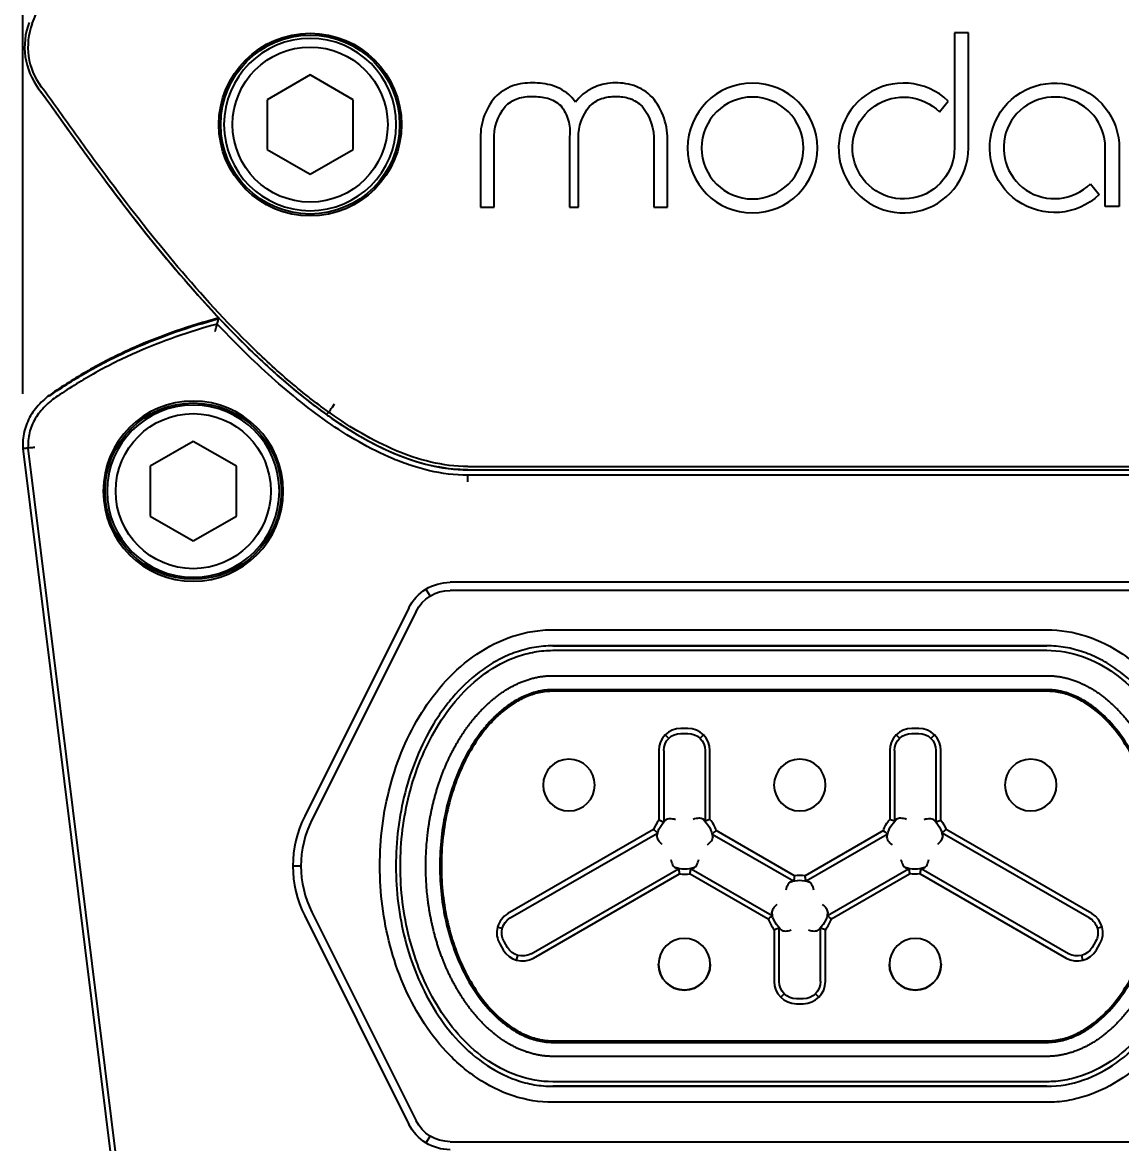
# Model space of a CAD drawing. Header units: inches. Extents: x -1 to 22.2, y 2.7 to 16.5.
# Drawn here: x -0.972 to 0.283, y 8.795 to 10.076 of the extents above; entities that cross this region are included whole.
import ezdxf

# ---------------------------------------------------------------- set-up
doc = ezdxf.new("R2010")
doc.units = ezdxf.units.IN
doc.header["$MEASUREMENT"] = 0
doc.layers.get('Defpoints').update_dxf_attribs({"color": 1})
doc.layers.add('Graze 2.0', color=7, linetype='Continuous')
doc.styles.get("Standard").update_dxf_attribs({"font": 'Arial.ttf'})
doc.dimstyles.new('.1 DIM', dxfattribs={"dimscale": 0, "dimtxt": 0.15, "dimasz": 0.1, "dimexe": 0.18, "dimexo": 0.0625, "dimgap": 0.09, "dimtad": 0, "dimtih": 1, "dimtoh": 1, "dimdec": 5, "dimzin": 0, "dimdsep": 46, "dimlunit": 4, "dimtxsty": 'Standard', "dimcen": 0.09, "dimadec": 0, "dimazin": 0, "dimtfac": 1, "dimtdec": 5, "dimtofl": 0, "dimtmove": 0, "dimatfit": 3, "dimfxl": 1, "dimtolj": 1, "dimtzin": 0, "dimarcsym": 0})

# ---------------------------------------------------------------- blocks, each defined once
blk = doc.blocks.new('*D24')
at = {"layer": 'Defpoints', "color": 0, "lineweight": -2, "transparency": 16777216}
for p, q in [((-0.0216, 10.2998), (1.6402, 10.2998)), ((1.4602, 10.1998), (1.4602, 9.6347)), ((1.4602, 8.1699), (1.4602, 8.735)), ((-0.0216, 8.0699), (1.6402, 8.0699))]:
    blk.add_line(p, q, dxfattribs=at)
at = {"layer": 'Defpoints', "color": 0, "transparency": 16777216}
for p in [(-0.0841, 10.2998), (1.4602, 10.2998), (-0.0841, 8.0699)]:
    blk.add_point(p, dxfattribs=at)
for points in [[(1.4436, 10.1998), (1.4769, 10.1998), (1.4602, 10.2998)], [(1.4436, 8.1699), (1.4769, 8.1699), (1.4602, 8.0699)]]:
    blk.add_solid(points, dxfattribs=at)
at = {"layer": 'Defpoints', "color": 0, "transparency": 16777216, "char_height": 0.15, "attachment_point": 5}
for s, insert in [('\\A1;2{\\H1x;\\S7/32;}"', (1.4602, 9.4492)), ('\\A1;[56.64 mm]', (1.4602, 8.9994))]:
    blk.add_mtext(s, dxfattribs=dict(at, insert=insert))
blk = doc.blocks.new('*D28')
at = {"layer": 'Defpoints', "color": 0, "lineweight": -2, "transparency": 16777216}
for p, q in [((-0.9717, 9.651), (-0.9717, 11.0133)), ((0.8034, 9.651), (0.8034, 11.0133)), ((-0.8717, 10.8333), (-0.6837, 10.8333)), ((0.7034, 10.8333), (0.5154, 10.8333))]:
    blk.add_line(p, q, dxfattribs=at)
at = {"layer": 'Defpoints', "color": 0, "transparency": 16777216}
for p in [(-0.9717, 10.8333), (-0.9717, 9.5885), (0.8034, 9.5885)]:
    blk.add_point(p, dxfattribs=at)
for points in [[(-0.8717, 10.8499), (-0.8717, 10.8166), (-0.9717, 10.8333)], [(0.7034, 10.8499), (0.7034, 10.8166), (0.8034, 10.8333)]]:
    blk.add_solid(points, dxfattribs=at)
at = {"layer": 'Defpoints', "color": 0, "transparency": 16777216, "char_height": 0.15, "attachment_point": 5}
for s, insert in [('\\A1;1{\\H1x;\\S25/32;}"', (-0.0841, 11.0997)), ('\\A1;[45.09 mm]', (-0.0841, 10.6478))]:
    blk.add_mtext(s, dxfattribs=dict(at, insert=insert))

msp = doc.modelspace()

# ---------------------------------------------------------------- linework, layer by layer
at = {"layer": 'Graze 2.0'}
for p, q in [((0.092535, 10.063462), (0.092535, 9.932053)), ((0.108436, 10.063462), (0.092535, 10.063462)), ((0.108436, 9.932053), (0.108436, 10.063462)), ((-0.643526, 10.015654), (-0.692738, 9.987241)), ((-0.594313, 9.987241), (-0.643526, 10.015654)), ((-0.692738, 9.987241), (-0.692738, 9.930415)), ((-0.594313, 9.930415), (-0.594313, 9.987241)), ((0.075369, 9.973334), (0.085451, 9.985709)), ((-0.347258, 9.945261), (-0.347258, 9.86434)), ((-0.337008, 9.86434), (-0.337008, 9.943689)), ((-0.692738, 9.930415), (-0.643526, 9.902003)), ((-0.643526, 9.902003), (-0.594313, 9.930415)), ((-0.448845, 9.940383), (-0.448845, 9.86434)), ((-0.433289, 9.86434), (-0.433289, 9.940764)), ((-0.251023, 9.939066), (-0.251023, 9.86434)), ((-0.235472, 9.86434), (-0.235472, 9.938516)), ((0.264808, 9.865288), (0.264808, 9.932242)), ((0.280676, 9.930924), (0.280676, 9.865288)), ((0.247723, 9.891106), (0.257788, 9.878742)), ((-0.448845, 9.86434), (-0.433289, 9.86434)), ((-0.347258, 9.86434), (-0.337008, 9.86434)), ((-0.251023, 9.86434), (-0.235472, 9.86434)), ((0.280676, 9.865288), (0.264808, 9.865288)), ((-0.777054, 9.596789), (-0.826266, 9.568376)), ((-0.727841, 9.568376), (-0.777054, 9.596789)), ((-0.97172, 9.588547), (-0.819016, 8.35981)), ((-0.813089, 8.360647), (-0.965761, 9.589128)), ((-0.81289, 8.360675), (-0.965561, 9.589148)), ((-0.826266, 9.568376), (-0.826266, 9.51155)), ((-0.727841, 9.51155), (-0.727841, 9.568376)), ((-0.463462, 9.568127), (0.295181, 9.568127)), ((-0.463462, 9.564347), (0.295181, 9.564347)), ((-0.463462, 9.564347), (0.295181, 9.564347)), ((-0.463462, 9.550491), (-0.463462, 9.558362)), ((0.295181, 9.558161), (-0.463462, 9.558161)), ((-0.826266, 9.51155), (-0.777054, 9.483137)), ((-0.777054, 9.483137), (-0.727841, 9.51155)), ((0.31541, 9.435786), (-0.483691, 9.435786)), ((-0.506565, 9.420281), (-0.5113, 9.427942)), ((0.31541, 9.426577), (-0.483691, 9.426577)), ((-0.530663, 9.406756), (-0.649763, 9.168555)), ((-0.522426, 9.402637), (-0.641526, 9.164437)), ((-0.366196, 9.38159), (0.197915, 9.38159)), ((-0.366197, 9.36327), (0.197915, 9.36327)), ((0.197915, 9.363158), (-0.366196, 9.363158)), ((-0.366196, 9.358087), (0.197915, 9.358087)), ((-0.366196, 9.329136), (0.197915, 9.329136)), ((0.197915, 9.313113), (-0.366196, 9.313113)), ((0.197915, 9.311326), (-0.366196, 9.311326)), ((-0.212093, 9.26887), (-0.219967, 9.26887)), ((-0.219967, 9.263235), (-0.212093, 9.263235)), ((0.051686, 9.26887), (0.043812, 9.26887)), ((0.043812, 9.263235), (0.051686, 9.263235)), ((-0.237871, 9.261454), (-0.234054, 9.257636)), ((-0.198007, 9.257636), (-0.194189, 9.261454)), ((0.029726, 9.257636), (0.025908, 9.261454)), ((0.065773, 9.257636), (0.069591, 9.261454)), ((-0.245287, 9.24355), (-0.245287, 9.163859)), ((-0.239652, 9.24355), (-0.239652, 9.162099)), ((-0.192408, 9.24355), (-0.192408, 9.163004)), ((-0.186773, 9.164894), (-0.186773, 9.24355)), ((0.018492, 9.24355), (0.018492, 9.164894)), ((0.024127, 9.24355), (0.024127, 9.163004)), ((0.071372, 9.24355), (0.071372, 9.162099)), ((0.077007, 9.163859), (0.077007, 9.24355)), ((-0.251203, 9.153323), (-0.41766, 9.057219)), ((-0.414843, 9.052339), (-0.246784, 9.149367)), ((-0.184105, 9.148199), (-0.091428, 9.094692)), ((-0.090172, 9.100474), (-0.179576, 9.152091)), ((0.011296, 9.152091), (-0.078109, 9.100474)), ((-0.076853, 9.094692), (0.015824, 9.148199)), ((0.246562, 9.052339), (0.078504, 9.149367)), ((0.24938, 9.057219), (0.082922, 9.153323)), ((-0.654198, 9.111616), (-0.663204, 9.111616)), ((-0.391221, 9.011424), (-0.222891, 9.108609)), ((-0.208316, 9.108609), (-0.115639, 9.055102)), ((-0.052642, 9.055102), (0.040035, 9.108609)), ((0.22294, 9.011424), (0.054611, 9.108609)), ((-0.388403, 9.006544), (-0.221635, 9.102828)), ((-0.209572, 9.102828), (-0.120168, 9.05121)), ((-0.048113, 9.05121), (0.041291, 9.102828)), ((0.053355, 9.102828), (0.220122, 9.006544)), ((-0.641526, 9.058796), (-0.522426, 8.820595)), ((-0.649763, 9.054678), (-0.530663, 8.816477)), ((-0.429457, 9.041845), (-0.424243, 9.040447)), ((-0.113397, 9.038915), (-0.113397, 8.979683)), ((-0.107762, 8.979683), (-0.107762, 9.040741)), ((-0.060518, 8.979683), (-0.060518, 9.040741)), ((-0.054883, 8.979683), (-0.054883, 9.038915)), ((0.261177, 9.041845), (0.255962, 9.040447)), ((-0.426928, 9.022631), (-0.422991, 9.015812)), ((-0.418111, 9.01863), (-0.422048, 9.025449)), ((0.253767, 9.025449), (0.24983, 9.01863)), ((0.25471, 9.015812), (0.258647, 9.022631)), ((-0.407616, 9.004015), (-0.406219, 9.00923)), ((0.239336, 9.004015), (0.237939, 9.00923)), ((-0.102164, 8.965596), (-0.105981, 8.961779)), ((-0.080203, 8.959998), (-0.088077, 8.959998)), ((-0.062299, 8.961779), (-0.066117, 8.965596)), ((-0.088077, 8.954363), (-0.080203, 8.954363)), ((-0.366196, 8.911906), (0.197915, 8.911906)), ((-0.366196, 8.91012), (0.197915, 8.91012)), ((0.197915, 8.894097), (-0.366196, 8.894097)), ((0.197915, 8.865146), (-0.366196, 8.865146)), ((-0.366196, 8.860075), (0.197915, 8.860075)), ((0.197915, 8.859963), (-0.366195, 8.859963)), ((0.197916, 8.841643), (-0.366197, 8.841643)), ((-0.506565, 8.802951), (-0.5113, 8.79529)), ((-0.483691, 8.796656), (0.31541, 8.796656))]:
    msp.add_line(p, q, dxfattribs=at)
for centre, radius in [((-0.643526, 9.958828), 0.104331), ((-0.643526, 9.958828), 0.1022), ((-0.643526, 9.958828), 0.088583), ((-0.777054, 9.539963), 0.100737), ((-0.777054, 9.539963), 0.088583)]:
    msp.add_circle(centre, radius, dxfattribs=at)
at = {"layer": 'Graze 2.0', "extrusion": (0, 0, -1)}
for centre, radius in [((0.643526, 9.958828), 0.098425), ((0.13821, 9.932051), 0.074121), ((0.13821, 9.932051), 0.05822), ((0.777054, 9.539963), 0.102867), ((0.777054, 9.539963), 0.098425), ((0.34792, 9.204136), 0.029511), ((0.08414, 9.204136), 0.029511), ((-0.179639, 9.204136), 0.029511), ((0.21603, 8.999412), 0.029511), ((-0.047749, 8.999412), 0.029511)]:
    msp.add_circle(centre, radius, dxfattribs=at)
at = {"layer": 'Graze 2.0'}
for centre, radius, start, end in [((-0.890946, 10.047421), 0.07874, 159.079656, 217.187796), ((-0.890946, 10.047421), 0.07874, 159.079656, 217.187796), ((-0.890946, 10.047421), 0.074961, 159.079656, 217.187796), ((0.034316, 9.932053), 0.07412, 46.378915, 0.000036), ((-0.378865, 9.944555), 0.070103, 139.548205, 183.411243), ((-0.378261, 9.960459), 0.044617, 32.311824, 43.890986), ((-0.308835, 9.942531), 0.073472, 356.867796, 40.400317), ((0.206746, 9.932242), 0.058062, 0, 314.889184), ((-0.219967, 9.24355), 0.02532, 90, 180), ((-0.212093, 9.24355), 0.02532, 0, 90), ((0.043812, 9.24355), 0.02532, 90, 180), ((0.051686, 9.24355), 0.02532, 0, 90), ((-0.535885, 9.111616), 0.127319, 153.434949, 206.565051), ((-0.535885, 9.111616), 0.11811, 153.434949, 206.565051), ((-0.215604, 9.140264), 0.037919, 141.51936, 159.854467), ((-0.215604, 9.140264), 0.037919, 18.174354, 40.507464), ((-0.215604, 9.140264), 0.037919, 260.847223, 279.152777), ((-0.08414, 9.063037), 0.037919, 80.847223, 99.152777), ((-0.405, 9.035291), 0.02532, 120, 210), ((0.236719, 9.035291), 0.02532, 330, 60), ((-0.08414, 9.063037), 0.037919, 198.174354, 219.504925), ((-0.08414, 9.063037), 0.037919, 320.495075, 341.825646), ((-0.401063, 9.028472), 0.02532, 210, 300), ((0.232782, 9.028472), 0.02532, 240, 330), ((-0.088077, 8.979683), 0.02532, 180, 270), ((-0.080203, 8.979683), 0.02532, 270, 0)]:
    msp.add_arc(centre, radius, start, end, dxfattribs=at)
at = {"layer": 'Graze 2.0', "extrusion": (0, 0, -1)}
for centre, radius, start, end in [((-0.206746, 9.932242), 0.073942, 226.346442, 181.021275), ((-0.034316, 9.932053), 0.058219, 180, 134.840768), ((0.378026, 9.944353), 0.05538, 356.283525, 39.474674), ((0.281866, 9.944485), 0.055147, 359.172828, 39.685672), ((0.309698, 9.942338), 0.058767, 140.566498, 183.191887), ((0.483691, 9.38327), 0.052516, 26.565051, 90), ((0.483691, 9.38327), 0.043307, 26.565051, 90), ((0.219967, 9.24355), 0.019685, 0, 90), ((0.212093, 9.24355), 0.019685, 90, 180), ((-0.043812, 9.24355), 0.019685, 0, 90), ((-0.051686, 9.24355), 0.019685, 90, 180), ((0.215604, 9.140264), 0.032284, 9.196001, 49.476322), ((0.215604, 9.140264), 0.032284, 128.559625, 172.733429), ((-0.047323, 9.140264), 0.032284, 7.266418, 51.44183), ((-0.047323, 9.140264), 0.032284, 130.525217, 170.805235), ((0.215604, 9.140264), 0.032284, 249.876572, 290.125418), ((-0.047323, 9.140264), 0.032284, 249.876572, 290.125418), ((0.08414, 9.063037), 0.032284, 69.876572, 110.125418), ((0.08414, 9.063037), 0.032284, 309.535451, 352.735475), ((0.08414, 9.063037), 0.032284, 187.266363, 230.465668), ((0.405, 9.035291), 0.019685, 330, 60), ((-0.236719, 9.035291), 0.019685, 120, 210), ((0.401063, 9.028472), 0.019685, 240, 330), ((-0.232782, 9.028472), 0.019685, 210, 300), ((0.088077, 8.979683), 0.019685, 270, 0), ((0.080203, 8.979683), 0.019685, 180, 270), ((0.483691, 8.839963), 0.052516, 270, 333.434949), ((0.483691, 8.839963), 0.043307, 270, 333.434949)]:
    msp.add_arc(centre, radius, start, end, dxfattribs=at)
at = {"layer": 'Graze 2.0', "extrusion": (-6.12303e-17, 6.12303e-17, -1)}
for centre, radius, start, end in [((-0.047323, 9.140264), 0.037919, 18.174354, 40.507464), ((-0.047323, 9.140264), 0.037919, 141.51936, 159.854467), ((-0.047323, 9.140264), 0.037919, 260.847223, 279.152777), ((0.21603, 8.999412), 0.029511, 270, 359.999997), ((0.21603, 8.999412), 0.029511, 180.000003, 270), ((-0.047749, 8.999412), 0.029511, 270, 359.999997), ((-0.047749, 8.999412), 0.029511, 180.000003, 270)]:
    msp.add_arc(centre, radius, start, end, dxfattribs=at)
at = {"layer": 'Graze 2.0'}
for points, degree, knots in [([(-0.960965, 10.074187), (-0.950148, 10.102486), (-0.937409, 10.130051), (-0.909395, 10.183892), (-0.894124, 10.210151), (-0.877834, 10.235781)], 3, [0, 0, 0, 0, 0.5, 0.5, 1, 1, 1, 1]), ([(-0.346108, 9.991392), (-0.351313, 9.996464), (-0.359152, 10.001052), (-0.374195, 10.005591), (-0.38172, 10.006438), (-0.396982, 10.006534), (-0.404859, 10.005534), (-0.419808, 10.000261), (-0.426992, 9.995332), (-0.432211, 9.990038)], 3, [0, 0, 0, 0, 0.25, 0.25, 0.5, 0.5, 0.75, 0.75, 1, 1, 1, 1]), ([(-0.252883, 9.99015), (-0.258142, 9.99563), (-0.265984, 10.000765), (-0.281726, 10.005952), (-0.289887, 10.006762), (-0.313994, 10.005603), (-0.331055, 9.997893), (-0.340553, 9.984308)], 3, [0, 0, 0, 0, 0.25, 0.25, 0.5, 0.5, 1, 1, 1, 1]), ([(-0.953675, 9.999828), (-0.947352, 9.991494), (-0.941288, 9.982968), (-0.929114, 9.965951), (-0.923045, 9.957429), (-0.904759, 9.931921), (-0.892472, 9.914988), (-0.855026, 9.86463), (-0.829285, 9.831593), (-0.775546, 9.767547), (-0.747587, 9.736511), (-0.702956, 9.692393), (-0.687613, 9.678094), (-0.663874, 9.65767), (-0.655833, 9.651027), (-0.643544, 9.641354), (-0.63941, 9.638179), (-0.631672, 9.632395), (-0.62807, 9.629786), (-0.624459, 9.627186)], 3, [0, 0, 0, 0, 0.06278875, 0.06278875, 0.12557751, 0.12557751, 0.25115501, 0.25115501, 0.50231002, 0.50231002, 0.75346503, 0.75346503, 0.87904254, 0.87904254, 0.94183129, 0.94183129, 0.97322567, 0.97322567, 1, 1, 1, 1]), ([(-0.622296, 9.630286), (-0.625889, 9.632873), (-0.629445, 9.635449), (-0.637121, 9.641186), (-0.64123, 9.644343), (-0.653449, 9.65396), (-0.661448, 9.660568), (-0.685071, 9.680894), (-0.700352, 9.695133), (-0.744823, 9.739094), (-0.77271, 9.770047), (-0.82633, 9.833952), (-0.852027, 9.86693), (-0.889422, 9.91722), (-0.901695, 9.934134), (-0.919969, 9.959626), (-0.926037, 9.968144), (-0.938218, 9.985172), (-0.944285, 9.993706), (-0.950664, 10.002113)], 3, [0, 0, 0, 0, 0.02667398, 0.02667398, 0.0580716, 0.0580716, 0.12086682, 0.12086682, 0.24645728, 0.24645728, 0.49763818, 0.49763818, 0.74881909, 0.74881909, 0.87440955, 0.87440955, 0.93720477, 0.93720477, 1, 1, 1, 1]), ([(-0.420774, 9.97956), (-0.418703, 9.981594), (-0.416477, 9.983409), (-0.411631, 9.986483), (-0.40897, 9.987736), (-0.400785, 9.990448), (-0.394944, 9.991079), (-0.386367, 9.991), (-0.383515, 9.990811), (-0.377824, 9.990161), (-0.374952, 9.989668), (-0.366664, 9.987306), (-0.361629, 9.984289), (-0.357295, 9.980428)], 3, [0, 0, 0, 0, 0.125, 0.125, 0.25, 0.25, 0.5, 0.5, 0.625, 0.625, 0.75, 0.75, 1, 1, 1, 1]), ([(-0.357295, 9.980428), (-0.353304, 9.975542), (-0.350339, 9.969875), (-0.346986, 9.957882), (-0.346519, 9.951519), (-0.347258, 9.945261)], 3, [0, 0, 0, 0, 0.5, 0.5, 1, 1, 1, 1]), ([(-0.324305, 9.9797), (-0.322327, 9.981635), (-0.320212, 9.983379), (-0.315625, 9.986368), (-0.313113, 9.987613), (-0.305352, 9.990333), (-0.29979, 9.991009), (-0.288876, 9.991045), (-0.283337, 9.990278), (-0.272977, 9.986661), (-0.268217, 9.98362), (-0.264309, 9.979665)], 3, [0, 0, 0, 0, 0.125, 0.125, 0.25, 0.25, 0.5, 0.5, 0.75, 0.75, 1, 1, 1, 1]), ([(-0.74781, 9.737876), (-0.78105, 9.728816), (-0.813743, 9.717738), (-0.861023, 9.696824), (-0.876441, 9.689163), (-0.90655, 9.672388), (-0.921156, 9.663273), (-0.935491, 9.653714)], 3, [0, 0, 0, 0, 0.5, 0.5, 0.75, 0.75, 1, 1, 1, 1]), ([(-0.935054, 9.653059), (-0.920759, 9.662591), (-0.906193, 9.671683), (-0.876169, 9.688416), (-0.860795, 9.696059), (-0.813653, 9.716926), (-0.781199, 9.727959), (-0.748056, 9.736992)], 3, [0, 0, 0, 0, 0.25, 0.25, 0.5, 0.5, 1, 1, 1, 1]), ([(-0.749689, 9.731152), (-0.749474, 9.731924), (-0.749259, 9.732696), (-0.748839, 9.734203), (-0.748634, 9.734938), (-0.748222, 9.736407), (-0.748016, 9.737141), (-0.74781, 9.737876)], 3, [0, 0, 0, 0, 0.34423901, 0.34423901, 0.67211951, 0.67211951, 1, 1, 1, 1]), ([(-0.749752, 9.730927), (-0.78152, 9.722117), (-0.812701, 9.711435), (-0.858354, 9.691241), (-0.8736, 9.683665), (-0.903369, 9.667079), (-0.917822, 9.658061), (-0.932059, 9.648568)], 3, [0, 0, 0, 0, 0.49081826, 0.49081826, 0.74540913, 0.74540913, 1, 1, 1, 1]), ([(-0.752128, 9.722294), (-0.751551, 9.724407), (-0.750959, 9.726562), (-0.750032, 9.729916), (-0.749707, 9.731087), (-0.749689, 9.731152)], 3, [0, 0, 0, 0, 0.5, 0.5, 1, 1, 1, 1]), ([(-0.463462, 9.558161), (-0.478427, 9.558161), (-0.492984, 9.560066), (-0.514301, 9.564981), (-0.521328, 9.566966), (-0.535234, 9.571538), (-0.542128, 9.574134), (-0.562295, 9.58256), (-0.575191, 9.589053), (-0.600176, 9.603323), (-0.612267, 9.611093), (-0.635851, 9.627578), (-0.647368, 9.63631), (-0.669718, 9.654385), (-0.680579, 9.663741), (-0.701815, 9.682949), (-0.712191, 9.692802), (-0.731658, 9.712055), (-0.740769, 9.721451), (-0.749751, 9.730927)], 3, [0, 0, 0, 0, 0.12637049, 0.12637049, 0.18955574, 0.18955574, 0.25274099, 0.25274099, 0.37911148, 0.37911148, 0.50548197, 0.50548197, 0.63185247, 0.63185247, 0.75822296, 0.75822296, 0.88459345, 0.88459345, 1, 1, 1, 1]), ([(-0.935491, 9.653714), (-0.940951, 9.650073), (-0.946055, 9.646036), (-0.955298, 9.63689), (-0.959474, 9.631709), (-0.964459, 9.623319), (-0.965922, 9.620411), (-0.968399, 9.614346), (-0.969408, 9.611188), (-0.971667, 9.60168), (-0.972196, 9.595171), (-0.97172, 9.588547)], 3, [0, 0, 0, 0, 0.25, 0.25, 0.5, 0.5, 0.625, 0.625, 0.75, 0.75, 1, 1, 1, 1]), ([(-0.932059, 9.648568), (-0.937242, 9.645112), (-0.942031, 9.641316), (-0.95062, 9.632816), (-0.954452, 9.628052), (-0.958993, 9.620408), (-0.960318, 9.617772), (-0.96255, 9.612307), (-0.963462, 9.609455), (-0.965492, 9.600907), (-0.965974, 9.595103), (-0.965561, 9.589148)], 3, [0, 0, 0, 0, 0.25054522, 0.25054522, 0.50109044, 0.50109044, 0.62636305, 0.62636305, 0.75163566, 0.75163566, 1, 1, 1, 1]), ([(-0.622413, 9.630121), (-0.622382, 9.630165), (-0.621626, 9.631225), (-0.6191, 9.634768), (-0.617328, 9.637255), (-0.615558, 9.639737)], 3, [0, 0, 0, 0, 0.5, 0.5, 1, 1, 1, 1]), ([(-0.624489, 9.627208), (-0.624201, 9.627611), (-0.623913, 9.628015), (-0.623404, 9.62873), (-0.623182, 9.629041), (-0.622778, 9.629609), (-0.622596, 9.629865), (-0.622413, 9.630121)], 3, [0, 0, 0, 0, 0.41591971, 0.41591971, 0.73627407, 0.73627407, 1, 1, 1, 1]), ([(-0.624459, 9.627186), (-0.623832, 9.626744), (-0.623205, 9.626301), (-0.610765, 9.617521), (-0.598646, 9.609661), (-0.573588, 9.595215), (-0.56072, 9.588665), (-0.534082, 9.577426), (-0.520399, 9.572776), (-0.492298, 9.566223), (-0.477831, 9.564347), (-0.463462, 9.564347)], 3, [0, 0, 0, 0, 0.01310113, 0.01310113, 0.25982585, 0.25982585, 0.50655056, 0.50655056, 0.75327528, 0.75327528, 1, 1, 1, 1]), ([(-0.463462, 9.568127), (-0.477506, 9.568127), (-0.491683, 9.569961), (-0.519297, 9.5764), (-0.53278, 9.580979), (-0.559082, 9.592077), (-0.571816, 9.598556), (-0.596643, 9.612869), (-0.608668, 9.620667), (-0.621031, 9.629393), (-0.621663, 9.629839), (-0.622296, 9.630286)], 3, [0, 0, 0, 0, 0.24667467, 0.24667467, 0.49334934, 0.49334934, 0.740024, 0.740024, 0.98669867, 0.98669867, 1, 1, 1, 1]), ([(-0.965761, 9.589128), (-0.966665, 9.589041), (-0.967569, 9.588953), (-0.969555, 9.588759), (-0.970637, 9.588654), (-0.97172, 9.588547)], 3, [0, 0, 0, 0, 0.45508907, 0.45508907, 1, 1, 1, 1]), ([(-0.957922, 9.58988), (-0.959931, 9.589689), (-0.961952, 9.589495), (-0.964836, 9.589218), (-0.965707, 9.589133), (-0.965761, 9.589128)], 3, [0, 0, 0, 0, 0.5, 0.5, 1, 1, 1, 1]), ([(-0.366197, 8.841643), (-0.381784, 8.841636), (-0.396937, 8.844175), (-0.426459, 8.85387), (-0.440254, 8.860861), (-0.459515, 8.873874), (-0.465672, 8.878622), (-0.477287, 8.888685), (-0.482783, 8.894023), (-0.498446, 8.910849), (-0.507864, 8.923282), (-0.524237, 8.949305), (-0.531249, 8.962885), (-0.543231, 8.991036), (-0.548223, 9.005708), (-0.55612, 9.035474), (-0.559057, 9.050514), (-0.562948, 9.080901), (-0.563903, 9.096308), (-0.563878, 9.142567), (-0.560069, 9.172836), (-0.54828, 9.217328), (-0.543279, 9.232066), (-0.53128, 9.26029), (-0.524266, 9.273882), (-0.507912, 9.299873), (-0.498488, 9.312336), (-0.477572, 9.334808), (-0.465974, 9.344988), (-0.440271, 9.362368), (-0.426568, 9.369306), (-0.404497, 9.376586), (-0.396918, 9.378468), (-0.38169, 9.38096), (-0.373988, 9.381589), (-0.366196, 9.38159)], 3, [0, 0, 0, 0, 0.0625, 0.0625, 0.125, 0.125, 0.15625, 0.15625, 0.1875, 0.1875, 0.25, 0.25, 0.3125, 0.3125, 0.375, 0.375, 0.4375, 0.4375, 0.5, 0.5, 0.625, 0.625, 0.6875, 0.6875, 0.75, 0.75, 0.8125, 0.8125, 0.875, 0.875, 0.9375, 0.9375, 0.96875, 0.96875, 1, 1, 1, 1]), ([(0.197915, 9.38159), (0.213496, 9.381588), (0.228651, 9.379063), (0.258172, 9.369362), (0.271963, 9.362382), (0.291223, 9.349366), (0.297374, 9.344614), (0.308988, 9.334554), (0.314489, 9.329221), (0.330156, 9.312397), (0.339571, 9.29996), (0.355953, 9.273943), (0.362963, 9.260362), (0.374945, 9.232207), (0.379938, 9.217533), (0.38784, 9.187766), (0.390751, 9.172721), (0.394641, 9.14233), (0.395615, 9.12692), (0.395612, 9.080668), (0.391786, 9.050407), (0.380006, 9.005919), (0.375005, 8.991181), (0.363007, 8.962959), (0.355991, 8.949369), (0.339649, 8.923376), (0.330221, 8.910915), (0.309309, 8.888439), (0.297717, 8.878259), (0.272007, 8.860877), (0.258306, 8.853931), (0.236234, 8.846654), (0.228649, 8.844781), (0.213415, 8.842284), (0.205712, 8.841639), (0.197916, 8.841643)], 3, [0, 0, 0, 0, 0.0625, 0.0625, 0.125, 0.125, 0.15625, 0.15625, 0.1875, 0.1875, 0.25, 0.25, 0.3125, 0.3125, 0.375, 0.375, 0.4375, 0.4375, 0.5, 0.5, 0.625, 0.625, 0.6875, 0.6875, 0.75, 0.75, 0.8125, 0.8125, 0.875, 0.875, 0.9375, 0.9375, 0.96875, 0.96875, 1, 1, 1, 1]), ([(-0.366197, 9.36327), (-0.373385, 9.36327), (-0.380485, 9.362652), (-0.394516, 9.36022), (-0.401498, 9.358388), (-0.414978, 9.353697), (-0.421485, 9.350844), (-0.434084, 9.344229), (-0.440212, 9.340437), (-0.457641, 9.328061), (-0.46806, 9.318503), (-0.482256, 9.302605), (-0.486763, 9.297013), (-0.49517, 9.285544), (-0.499088, 9.279651), (-0.510069, 9.261551), (-0.516368, 9.248922), (-0.52716, 9.222671), (-0.531619, 9.209072), (-0.538631, 9.181752), (-0.541226, 9.167929), (-0.544699, 9.139974), (-0.545577, 9.125787), (-0.54557, 9.083124), (-0.542153, 9.055194), (-0.531605, 9.014112), (-0.527128, 9.000481), (-0.516365, 8.974307), (-0.510072, 8.961683), (-0.495396, 8.9375), (-0.486924, 8.92585), (-0.468045, 8.904718), (-0.457613, 8.895136), (-0.434217, 8.878555), (-0.421716, 8.871879), (-0.401483, 8.864841), (-0.394506, 8.863016), (-0.380485, 8.860587), (-0.373387, 8.859963), (-0.366196, 8.859963)], 3, [0, 0, 0, 0, 0.03124895, 0.03124895, 0.06249899, 0.06249899, 0.09374902, 0.09374902, 0.12499905, 0.12499905, 0.18749912, 0.18749912, 0.21874916, 0.21874916, 0.24999919, 0.24999919, 0.31249926, 0.31249926, 0.37499932, 0.37499932, 0.43749939, 0.43749939, 0.49999946, 0.49999946, 0.62499959, 0.62499959, 0.68749966, 0.68749966, 0.74999973, 0.74999973, 0.8124998, 0.8124998, 0.87499986, 0.87499986, 0.93749993, 0.93749993, 0.96874997, 0.96874997, 1, 1, 1, 1]), ([(-0.366196, 8.865146), (-0.380233, 8.865146), (-0.393828, 8.867608), (-0.420229, 8.876911), (-0.43245, 8.88355), (-0.455142, 8.899852), (-0.465295, 8.909303), (-0.483561, 8.929995), (-0.491766, 8.941395), (-0.506005, 8.965097), (-0.51209, 8.977431), (-0.522484, 9.002932), (-0.526808, 9.016182), (-0.537084, 9.05648), (-0.540397, 9.08389), (-0.540385, 9.139487), (-0.537068, 9.166744), (-0.526886, 9.206781), (-0.522565, 9.220083), (-0.51213, 9.245721), (-0.506035, 9.258076), (-0.49184, 9.281726), (-0.483649, 9.293131), (-0.465323, 9.313906), (-0.455211, 9.323315), (-0.432556, 9.339622), (-0.42032, 9.346267), (-0.400652, 9.353232), (-0.393837, 9.355055), (-0.380144, 9.357472), (-0.373214, 9.358087), (-0.366196, 9.358087)], 3, [0, 0, 0, 0, 0.0625, 0.0625, 0.125, 0.125, 0.1875, 0.1875, 0.25, 0.25, 0.3125, 0.3125, 0.375, 0.375, 0.5, 0.5, 0.625, 0.625, 0.6875, 0.6875, 0.75, 0.75, 0.8125, 0.8125, 0.875, 0.875, 0.9375, 0.9375, 0.96875, 0.96875, 1, 1, 1, 1]), ([(0.197915, 8.859963), (0.212298, 8.859963), (0.22628, 8.862445), (0.253413, 8.87186), (0.265959, 8.878568), (0.289358, 8.895157), (0.299776, 8.904731), (0.318642, 8.925849), (0.327118, 8.937504), (0.341799, 8.961697), (0.348087, 8.974315), (0.358838, 9.000455), (0.363316, 9.014079), (0.373882, 9.055225), (0.377287, 9.083148), (0.377297, 9.125722), (0.376419, 9.13997), (0.372944, 9.167939), (0.370349, 9.181752), (0.363354, 9.209015), (0.358936, 9.222518), (0.348111, 9.24888), (0.341796, 9.261538), (0.33081, 9.279647), (0.326894, 9.285537), (0.318501, 9.29699), (0.313997, 9.30258), (0.29977, 9.318515), (0.289338, 9.328079), (0.271918, 9.340445), (0.265785, 9.344239), (0.253199, 9.350846), (0.246709, 9.35369), (0.233293, 9.358364), (0.226311, 9.360205), (0.212222, 9.362651), (0.205106, 9.36327), (0.197915, 9.36327)], 3, [0, 0, 0, 0, 0.0625, 0.0625, 0.125, 0.125, 0.1875, 0.1875, 0.25, 0.25, 0.3125, 0.3125, 0.375, 0.375, 0.5, 0.5, 0.5625, 0.5625, 0.625, 0.625, 0.6875, 0.6875, 0.75, 0.75, 0.78125, 0.78125, 0.8125, 0.8125, 0.875, 0.875, 0.90625, 0.90625, 0.9375, 0.9375, 0.96875, 0.96875, 1, 1, 1, 1]), ([(0.197915, 9.358087), (0.21195, 9.358087), (0.225542, 9.355627), (0.251939, 9.346325), (0.264161, 9.339692), (0.286847, 9.323387), (0.297004, 9.313939), (0.315273, 9.29325), (0.323477, 9.281851), (0.337718, 9.258148), (0.343803, 9.245813), (0.354199, 9.220315), (0.358524, 9.207066), (0.3688, 9.166765), (0.372115, 9.139361), (0.372106, 9.083758), (0.368791, 9.0565), (0.35861, 9.016468), (0.35429, 9.003168), (0.343857, 8.977525), (0.337761, 8.96517), (0.323569, 8.941521), (0.31538, 8.930118), (0.297053, 8.909336), (0.286944, 8.899925), (0.264289, 8.883623), (0.25205, 8.876969), (0.232384, 8.870006), (0.225565, 8.868186), (0.211867, 8.865767), (0.204935, 8.865146), (0.197915, 8.865146)], 3, [0, 0, 0, 0, 0.0625, 0.0625, 0.125, 0.125, 0.1875, 0.1875, 0.25, 0.25, 0.3125, 0.3125, 0.375, 0.375, 0.5, 0.5, 0.625, 0.625, 0.6875, 0.6875, 0.75, 0.75, 0.8125, 0.8125, 0.875, 0.875, 0.9375, 0.9375, 0.96875, 0.96875, 1, 1, 1, 1]), ([(-0.366196, 8.894097), (-0.383925, 8.894106), (-0.401403, 8.901065), (-0.417352, 8.907415), (-0.432329, 8.919315), (-0.445837, 8.930048), (-0.457644, 8.944621), (-0.468587, 8.958127), (-0.477623, 8.974289), (-0.494469, 9.00442), (-0.503199, 9.04089), (-0.511457, 9.075388), (-0.511424, 9.147884), (-0.503212, 9.182288), (-0.494552, 9.218573), (-0.477639, 9.248915), (-0.468589, 9.265152), (-0.457588, 9.278682), (-0.445682, 9.293325), (-0.432254, 9.303977), (-0.417352, 9.315799), (-0.401363, 9.322184), (-0.383998, 9.329118), (-0.366196, 9.329136)], 2, [0, 0, 0, 0.0625, 0.0625, 0.125, 0.125, 0.1875, 0.1875, 0.25, 0.25, 0.375, 0.375, 0.5, 0.625, 0.625, 0.75, 0.75, 0.8125, 0.8125, 0.875, 0.875, 0.9375, 0.9375, 1, 1, 1]), ([(0.197915, 9.329136), (0.215712, 9.329122), (0.233147, 9.322159), (0.249107, 9.315786), (0.264037, 9.303928), (0.277464, 9.293264), (0.289332, 9.278648), (0.30032, 9.265117), (0.309378, 9.24888), (0.326221, 9.218688), (0.334936, 9.182271), (0.343147, 9.147956), (0.343172, 9.075429), (0.334926, 9.040923), (0.326231, 9.004538), (0.309364, 8.974329), (0.300332, 8.958152), (0.289388, 8.944648), (0.277579, 8.930074), (0.26404, 8.91931), (0.249144, 8.907465), (0.233151, 8.901077), (0.215586, 8.894062), (0.197915, 8.894097)], 2, [0, 0, 0, 0.0625, 0.0625, 0.125, 0.125, 0.1875, 0.1875, 0.25, 0.25, 0.375, 0.375, 0.5, 0.625, 0.625, 0.75, 0.75, 0.8125, 0.8125, 0.875, 0.875, 0.9375, 0.9375, 1, 1, 1]), ([(-0.366196, 9.313113), (-0.371675, 9.313113), (-0.37724, 9.312478), (-0.387897, 9.310103), (-0.393044, 9.308383), (-0.403029, 9.304044), (-0.407906, 9.301394), (-0.417119, 9.295478), (-0.421475, 9.292213), (-0.429772, 9.285174), (-0.433711, 9.281396), (-0.441219, 9.273388), (-0.444767, 9.269184), (-0.454728, 9.256225), (-0.460524, 9.247049), (-0.470765, 9.22784), (-0.475214, 9.217737), (-0.482675, 9.197296), (-0.485716, 9.186902), (-0.490576, 9.165811), (-0.492389, 9.155111), (-0.494815, 9.133413), (-0.495423, 9.122442), (-0.495408, 9.089564), (-0.493028, 9.068049), (-0.485735, 9.036409), (-0.482682, 9.025952), (-0.475158, 9.005348), (-0.470763, 8.995383), (-0.460541, 8.976215), (-0.454708, 8.966987), (-0.441316, 8.949568), (-0.433917, 8.941566), (-0.421417, 8.930974), (-0.416984, 8.927657), (-0.40777, 8.92175), (-0.402978, 8.919154), (-0.392954, 8.914817), (-0.38767, 8.913059), (-0.377039, 8.91072), (-0.371655, 8.91012), (-0.366196, 8.91012)], 3, [0, 0, 0, 0, 0.03125, 0.03125, 0.0625, 0.0625, 0.09375, 0.09375, 0.125, 0.125, 0.15625, 0.15625, 0.1875, 0.1875, 0.25, 0.25, 0.3125, 0.3125, 0.375, 0.375, 0.4375, 0.4375, 0.5, 0.5, 0.625, 0.625, 0.6875, 0.6875, 0.75, 0.75, 0.8125, 0.8125, 0.875, 0.875, 0.90625, 0.90625, 0.9375, 0.9375, 0.96875, 0.96875, 1, 1, 1, 1]), ([(0.197915, 8.91012), (0.203451, 8.91012), (0.208873, 8.910742), (0.219514, 8.9131), (0.224786, 8.914855), (0.234843, 8.919233), (0.239629, 8.921841), (0.24881, 8.927736), (0.253229, 8.931045), (0.265787, 8.941712), (0.273154, 8.949715), (0.286441, 8.966999), (0.292349, 8.976359), (0.302568, 8.995571), (0.306933, 9.005496), (0.312519, 9.020796), (0.314218, 9.025965), (0.317302, 9.036439), (0.318691, 9.04176), (0.324805, 9.06839), (0.327136, 9.089901), (0.327137, 9.117024), (0.326993, 9.122461), (0.326398, 9.133358), (0.325945, 9.138835), (0.324126, 9.15511), (0.322303, 9.165795), (0.317448, 9.186841), (0.31442, 9.197201), (0.308861, 9.212466), (0.306838, 9.217509), (0.302425, 9.227494), (0.300022, 9.232454), (0.292305, 9.246952), (0.28648, 9.256159), (0.273197, 9.273472), (0.265672, 9.281629), (0.253204, 9.292205), (0.248842, 9.295477), (0.239622, 9.301407), (0.23475, 9.304052), (0.224734, 9.308394), (0.219559, 9.310129), (0.208792, 9.312513), (0.203324, 9.313113), (0.197915, 9.313113)], 3, [0, 0, 0, 0, 0.03125, 0.03125, 0.0625, 0.0625, 0.09375, 0.09375, 0.125, 0.125, 0.1875, 0.1875, 0.25, 0.25, 0.3125, 0.3125, 0.34375, 0.34375, 0.375, 0.375, 0.5, 0.5, 0.53125, 0.53125, 0.5625, 0.5625, 0.625, 0.625, 0.6875, 0.6875, 0.71875, 0.71875, 0.75, 0.75, 0.8125, 0.8125, 0.875, 0.875, 0.90625, 0.90625, 0.9375, 0.9375, 0.96875, 0.96875, 1, 1, 1, 1]), ([(-0.366196, 9.311326), (-0.371543, 9.311326), (-0.376972, 9.310707), (-0.387388, 9.308385), (-0.392428, 9.306703), (-0.402221, 9.302447), (-0.407013, 9.299844), (-0.416081, 9.294021), (-0.420374, 9.290803), (-0.428561, 9.283858), (-0.43245, 9.280128), (-0.439872, 9.272212), (-0.443384, 9.268051), (-0.453244, 9.255223), (-0.45899, 9.24613), (-0.469146, 9.227078), (-0.473562, 9.217052), (-0.48097, 9.196756), (-0.483991, 9.186433), (-0.488819, 9.165478), (-0.490621, 9.154845), (-0.493032, 9.133282), (-0.493636, 9.122378), (-0.493621, 9.089695), (-0.491255, 9.068316), (-0.484009, 9.036878), (-0.480977, 9.026491), (-0.473506, 9.006035), (-0.469144, 8.996145), (-0.459006, 8.977135), (-0.453224, 8.967989), (-0.439967, 8.950745), (-0.43265, 8.942834), (-0.420318, 8.932385), (-0.415946, 8.929114), (-0.406879, 8.923301), (-0.402173, 8.920752), (-0.39234, 8.916498), (-0.387165, 8.914777), (-0.376776, 8.912491), (-0.371524, 8.911906), (-0.366196, 8.911906)], 3, [0, 0, 0, 0, 0.03125, 0.03125, 0.0625, 0.0625, 0.09375, 0.09375, 0.125, 0.125, 0.15625, 0.15625, 0.1875, 0.1875, 0.25, 0.25, 0.3125, 0.3125, 0.375, 0.375, 0.4375, 0.4375, 0.5, 0.5, 0.625, 0.625, 0.6875, 0.6875, 0.75, 0.75, 0.8125, 0.8125, 0.875, 0.875, 0.90625, 0.90625, 0.9375, 0.9375, 0.96875, 0.96875, 1, 1, 1, 1]), ([(0.197915, 8.911906), (0.203317, 8.911906), (0.208607, 8.912514), (0.219007, 8.914818), (0.22417, 8.916535), (0.234033, 8.92083), (0.238736, 8.923391), (0.247773, 8.929193), (0.252128, 8.932454), (0.264518, 8.942979), (0.271805, 8.950891), (0.284958, 8.968), (0.290813, 8.977278), (0.300949, 8.996331), (0.305281, 9.006182), (0.310827, 9.021372), (0.312515, 9.026506), (0.315578, 9.036908), (0.316958, 9.042194), (0.323032, 9.068651), (0.325349, 9.090034), (0.325351, 9.116991), (0.325207, 9.122397), (0.324615, 9.133228), (0.324165, 9.13867), (0.322358, 9.154844), (0.320546, 9.165461), (0.315723, 9.186372), (0.312715, 9.196662), (0.307195, 9.211818), (0.305187, 9.216824), (0.300808, 9.226734), (0.298424, 9.231654), (0.29077, 9.246033), (0.284995, 9.255158), (0.271846, 9.272298), (0.264404, 9.280361), (0.252104, 9.290796), (0.247802, 9.294022), (0.238728, 9.299857), (0.233943, 9.302454), (0.224119, 9.306713), (0.21905, 9.308412), (0.208529, 9.310741), (0.203195, 9.311326), (0.197915, 9.311326)], 3, [0, 0, 0, 0, 0.03125, 0.03125, 0.0625, 0.0625, 0.09375, 0.09375, 0.125, 0.125, 0.1875, 0.1875, 0.25, 0.25, 0.3125, 0.3125, 0.34375, 0.34375, 0.375, 0.375, 0.5, 0.5, 0.53125, 0.53125, 0.5625, 0.5625, 0.625, 0.625, 0.6875, 0.6875, 0.71875, 0.71875, 0.75, 0.75, 0.8125, 0.8125, 0.875, 0.875, 0.90625, 0.90625, 0.9375, 0.9375, 0.96875, 0.96875, 1, 1, 1, 1]), ([(-0.239888, 9.161893), (-0.24026, 9.162034), (-0.240632, 9.162175), (-0.242432, 9.162847), (-0.243859, 9.163361), (-0.245287, 9.163859)], 3, [0, 0, 0, 0, 0.20661659, 0.20661659, 1, 1, 1, 1]), ([(-0.226111, 9.164571), (-0.228259, 9.16517), (-0.230502, 9.165614), (-0.234446, 9.165676), (-0.236175, 9.165288), (-0.237347, 9.164265)], 3, [0, 0, 0, 0, 0.5, 0.5, 1, 1, 1, 1]), ([(-0.194713, 9.165011), (-0.195892, 9.165968), (-0.197631, 9.16629), (-0.201605, 9.16609), (-0.203814, 9.165583), (-0.205949, 9.164922)], 3, [0, 0, 0, 0, 0.5, 0.5, 1, 1, 1, 1]), ([(-0.186773, 9.164894), (-0.187206, 9.164734), (-0.18764, 9.164573), (-0.18944, 9.163895), (-0.190806, 9.163365), (-0.192172, 9.162814)], 3, [0, 0, 0, 0, 0.24092316, 0.24092316, 1, 1, 1, 1]), ([(0.023891, 9.162814), (0.023519, 9.162964), (0.023147, 9.163112), (0.021348, 9.163824), (0.01992, 9.164367), (0.018492, 9.164894)], 3, [0, 0, 0, 0, 0.2066161, 0.2066161, 1, 1, 1, 1]), ([(0.037669, 9.164922), (0.035542, 9.16558), (0.033321, 9.16609), (0.029359, 9.16629), (0.027617, 9.165972), (0.026433, 9.165011)], 3, [0, 0, 0, 0, 0.5, 0.5, 1, 1, 1, 1]), ([(0.069066, 9.164265), (0.067903, 9.16528), (0.066182, 9.165676), (0.062207, 9.165614), (0.059984, 9.165171), (0.05783, 9.164571)], 3, [0, 0, 0, 0, 0.5, 0.5, 1, 1, 1, 1]), ([(0.077007, 9.163859), (0.076573, 9.163708), (0.076139, 9.163555), (0.07434, 9.162914), (0.072974, 9.162413), (0.071608, 9.161893)], 3, [0, 0, 0, 0, 0.24092374, 0.24092374, 1, 1, 1, 1]), ([(-0.251203, 9.153323), (-0.25085, 9.153027), (-0.250496, 9.15273), (-0.249019, 9.151505), (-0.247885, 9.150582), (-0.246734, 9.14967)], 3, [0, 0, 0, 0, 0.24092335, 0.24092335, 1, 1, 1, 1]), ([(-0.184142, 9.148493), (-0.183821, 9.148737), (-0.183502, 9.148983), (-0.181964, 9.150173), (-0.180763, 9.151128), (-0.179576, 9.152091)], 3, [0, 0, 0, 0, 0.20661575, 0.20661575, 1, 1, 1, 1]), ([(0.011296, 9.152091), (0.011656, 9.151799), (0.012018, 9.151507), (0.013525, 9.150299), (0.014684, 9.149391), (0.015861, 9.148493)], 3, [0, 0, 0, 0, 0.24092276, 0.24092276, 1, 1, 1, 1]), ([(0.078453, 9.14967), (0.078767, 9.149918), (0.079079, 9.150167), (0.080584, 9.151376), (0.08176, 9.152346), (0.082922, 9.153323)], 3, [0, 0, 0, 0, 0.20661626, 0.20661626, 1, 1, 1, 1]), ([(-0.247413, 9.146342), (-0.247671, 9.144838), (-0.247104, 9.143164), (-0.244983, 9.1398), (-0.243454, 9.138126), (-0.241828, 9.136593)], 3, [0, 0, 0, 0, 0.5, 0.5, 1, 1, 1, 1]), ([(-0.189521, 9.13569), (-0.18786, 9.137172), (-0.186275, 9.138812), (-0.184043, 9.142098), (-0.183401, 9.143751), (-0.183604, 9.145248)], 3, [0, 0, 0, 0, 0.5, 0.5, 1, 1, 1, 1]), ([(0.015324, 9.145248), (0.015121, 9.143758), (0.015758, 9.142106), (0.017996, 9.138809), (0.019573, 9.137178), (0.02124, 9.13569)], 3, [0, 0, 0, 0, 0.5, 0.5, 1, 1, 1, 1]), ([(0.073548, 9.136593), (0.075167, 9.13812), (0.076703, 9.139803), (0.078819, 9.143156), (0.079392, 9.144831), (0.079133, 9.146342)], 3, [0, 0, 0, 0, 0.5, 0.5, 1, 1, 1, 1]), ([(-0.231642, 9.119193), (-0.231107, 9.117029), (-0.230392, 9.114857), (-0.228512, 9.111388), (-0.227331, 9.110068), (-0.225873, 9.10955)], 3, [0, 0, 0, 0, 0.5, 0.5, 1, 1, 1, 1]), ([(-0.222599, 9.108505), (-0.222538, 9.108111), (-0.222476, 9.107717), (-0.22217, 9.105816), (-0.221909, 9.104318), (-0.221635, 9.102828)], 3, [0, 0, 0, 0, 0.20661643, 0.20661643, 1, 1, 1, 1]), ([(-0.209572, 9.102828), (-0.209489, 9.10328), (-0.209407, 9.103734), (-0.209072, 9.105618), (-0.208832, 9.107057), (-0.208608, 9.108505)], 3, [0, 0, 0, 0, 0.24092355, 0.24092355, 1, 1, 1, 1]), ([(-0.205334, 9.10955), (-0.203888, 9.110064), (-0.202702, 9.111374), (-0.200808, 9.114869), (-0.200101, 9.117023), (-0.199565, 9.119193)], 3, [0, 0, 0, 0, 0.5, 0.5, 1, 1, 1, 1]), ([(0.031284, 9.119193), (0.031819, 9.117029), (0.032535, 9.114857), (0.034414, 9.111388), (0.035596, 9.110068), (0.037054, 9.10955)], 3, [0, 0, 0, 0, 0.5, 0.5, 1, 1, 1, 1]), ([(0.040327, 9.108505), (0.040388, 9.108111), (0.04045, 9.107717), (0.040757, 9.105816), (0.041017, 9.104318), (0.041291, 9.102828)], 3, [0, 0, 0, 0, 0.20661643, 0.20661643, 1, 1, 1, 1]), ([(0.053355, 9.102828), (0.053438, 9.10328), (0.05352, 9.103734), (0.053854, 9.105618), (0.054095, 9.107057), (0.054319, 9.108505)], 3, [0, 0, 0, 0, 0.24092355, 0.24092355, 1, 1, 1, 1]), ([(0.057592, 9.10955), (0.059038, 9.110064), (0.060224, 9.111374), (0.062118, 9.114869), (0.062825, 9.117023), (0.063362, 9.119193)], 3, [0, 0, 0, 0, 0.5, 0.5, 1, 1, 1, 1]), ([(-0.090172, 9.100474), (-0.090255, 9.100021), (-0.090337, 9.099568), (-0.090672, 9.097683), (-0.090912, 9.096244), (-0.091136, 9.094796)], 3, [0, 0, 0, 0, 0.24092355, 0.24092355, 1, 1, 1, 1]), ([(-0.077145, 9.094796), (-0.077205, 9.09519), (-0.077268, 9.095584), (-0.077574, 9.097485), (-0.077834, 9.098983), (-0.078109, 9.100474)], 3, [0, 0, 0, 0, 0.20661643, 0.20661643, 1, 1, 1, 1]), ([(-0.09441, 9.093751), (-0.095856, 9.093237), (-0.097041, 9.091927), (-0.098935, 9.088432), (-0.099642, 9.086279), (-0.100179, 9.084108)], 3, [0, 0, 0, 0, 0.5, 0.5, 1, 1, 1, 1]), ([(-0.068102, 9.084108), (-0.068637, 9.086273), (-0.069352, 9.088445), (-0.071232, 9.091913), (-0.072413, 9.093233), (-0.073871, 9.093751)], 3, [0, 0, 0, 0, 0.5, 0.5, 1, 1, 1, 1]), ([(-0.110223, 9.067611), (-0.111884, 9.066129), (-0.113469, 9.06449), (-0.115701, 9.061203), (-0.116343, 9.059551), (-0.11614, 9.058054)], 3, [0, 0, 0, 0, 0.5, 0.5, 1, 1, 1, 1]), ([(-0.052141, 9.058054), (-0.051939, 9.059542), (-0.052574, 9.061191), (-0.054807, 9.064485), (-0.056392, 9.066125), (-0.058058, 9.067611)], 3, [0, 0, 0, 0, 0.5, 0.5, 1, 1, 1, 1]), ([(-0.115602, 9.054808), (-0.115923, 9.054564), (-0.116242, 9.054319), (-0.11778, 9.053129), (-0.118981, 9.052174), (-0.120168, 9.05121)], 3, [0, 0, 0, 0, 0.20661575, 0.20661575, 1, 1, 1, 1]), ([(-0.048113, 9.05121), (-0.048473, 9.051503), (-0.048835, 9.051795), (-0.050342, 9.053002), (-0.051501, 9.053911), (-0.052679, 9.054808)], 3, [0, 0, 0, 0, 0.24092276, 0.24092276, 1, 1, 1, 1]), ([(-0.113397, 9.038915), (-0.112964, 9.039071), (-0.11253, 9.039228), (-0.110731, 9.039887), (-0.109365, 9.040404), (-0.107999, 9.040939)], 3, [0, 0, 0, 0, 0.24092345, 0.24092345, 1, 1, 1, 1]), ([(-0.105457, 9.038657), (-0.104286, 9.037672), (-0.102556, 9.037313), (-0.098582, 9.037444), (-0.096366, 9.03792), (-0.094221, 9.038551)], 3, [0, 0, 0, 0, 0.5, 0.5, 1, 1, 1, 1]), ([(-0.074059, 9.038551), (-0.071924, 9.037922), (-0.069696, 9.037445), (-0.065734, 9.037313), (-0.064, 9.037667), (-0.062824, 9.038657)], 3, [0, 0, 0, 0, 0.5, 0.5, 1, 1, 1, 1]), ([(-0.060282, 9.040939), (-0.05991, 9.040793), (-0.059538, 9.040649), (-0.057739, 9.039957), (-0.056311, 9.039428), (-0.054883, 9.038915)], 3, [0, 0, 0, 0, 0.20661635, 0.20661635, 1, 1, 1, 1])]:
    msp.add_open_spline(points, degree=degree, knots=knots, dxfattribs=at)
for points in [[(-0.953675, 9.999828), (-0.913359, 9.946691), (-0.776336, 9.73638), (-0.626521, 9.628667)], [(-0.941216, 9.648649), (-0.939217, 9.650187), (-0.937158, 9.651656), (-0.935054, 9.653059)], [(-0.626776, 9.628846), (-0.628331, 9.629965), (-0.629882, 9.631093), (-0.631427, 9.632228)], [(-0.601357, 9.611639), (-0.607325, 9.615416), (-0.613213, 9.619333), (-0.619031, 9.623372)], [(-0.618647, 9.62311), (-0.567122, 9.587427), (-0.514265, 9.564347), (-0.463462, 9.564347)], [(-0.463462, 9.564347), (-0.47496, 9.564347), (-0.486233, 9.565512), (-0.497329, 9.567596)], [(-0.237347, 9.164265), (-0.238849, 9.162953), (-0.239837, 9.161873), (-0.239888, 9.161893)], [(-0.192172, 9.162814), (-0.192222, 9.162794), (-0.193197, 9.163779), (-0.194713, 9.165011)], [(0.026433, 9.165011), (0.024918, 9.163781), (0.023942, 9.162794), (0.023891, 9.162814)], [(0.071608, 9.161893), (0.071557, 9.161873), (0.070572, 9.162951), (0.069066, 9.164265)], [(-0.246734, 9.14967), (-0.246691, 9.149636), (-0.24708, 9.148282), (-0.247413, 9.146342)], [(-0.183604, 9.145248), (-0.183863, 9.147155), (-0.184185, 9.14846), (-0.184142, 9.148493)], [(0.015861, 9.148493), (0.015905, 9.14846), (0.015583, 9.147157), (0.015324, 9.145248)], [(0.079133, 9.146342), (0.0788, 9.148279), (0.07841, 9.149636), (0.078453, 9.14967)], [(-0.225873, 9.10955), (-0.224007, 9.108887), (-0.222608, 9.108559), (-0.222599, 9.108505)], [(-0.208608, 9.108505), (-0.208599, 9.108559), (-0.207203, 9.108886), (-0.205334, 9.10955)], [(0.037054, 9.10955), (0.038919, 9.108887), (0.040319, 9.108559), (0.040327, 9.108505)], [(0.054319, 9.108505), (0.054327, 9.108559), (0.055723, 9.108886), (0.057592, 9.10955)], [(-0.091136, 9.094796), (-0.091144, 9.094742), (-0.092541, 9.094415), (-0.09441, 9.093751)], [(-0.073871, 9.093751), (-0.075737, 9.094414), (-0.077136, 9.094742), (-0.077145, 9.094796)], [(-0.11614, 9.058054), (-0.115881, 9.056147), (-0.115559, 9.054841), (-0.115602, 9.054808)], [(-0.052679, 9.054808), (-0.052722, 9.054841), (-0.0524, 9.056144), (-0.052141, 9.058054)], [(-0.107999, 9.040939), (-0.107948, 9.040959), (-0.106968, 9.039929), (-0.105457, 9.038657)], [(-0.062824, 9.038657), (-0.061315, 9.039927), (-0.060333, 9.040959), (-0.060282, 9.040939)]]:
    msp.add_open_spline(points, degree=3, dxfattribs=at)

# ---------------------------------------------------------------- dimensions: what is measured, and where the dimension line sits
at = {"layer": 'Defpoints'}
dim = msp.add_linear_dim(base=(-0.97172, 10.833278), p1=(0.803439, 9.588547), p2=(-0.97172, 9.588547), dimstyle='.1 DIM', override={"dimscale": 1, "dimpost": '\\X'}, dxfattribs=at)
dim.commit()
dim.dimension.update_dxf_attribs({"geometry": '*D28', "text_midpoint": (-0.08414, 10.833278)})
dim = msp.add_linear_dim(base=(1.460226, 10.299805), p1=(-0.08414, 8.069884), p2=(-0.08414, 10.299805), angle=90, dimstyle='.1 DIM', override={"dimscale": 1, "dimpost": '\\X'}, dxfattribs=at)
dim.commit()
dim.dimension.update_dxf_attribs({"geometry": '*D24', "text_midpoint": (1.460226, 9.184845)})

doc.saveas('drawing.dxf')
